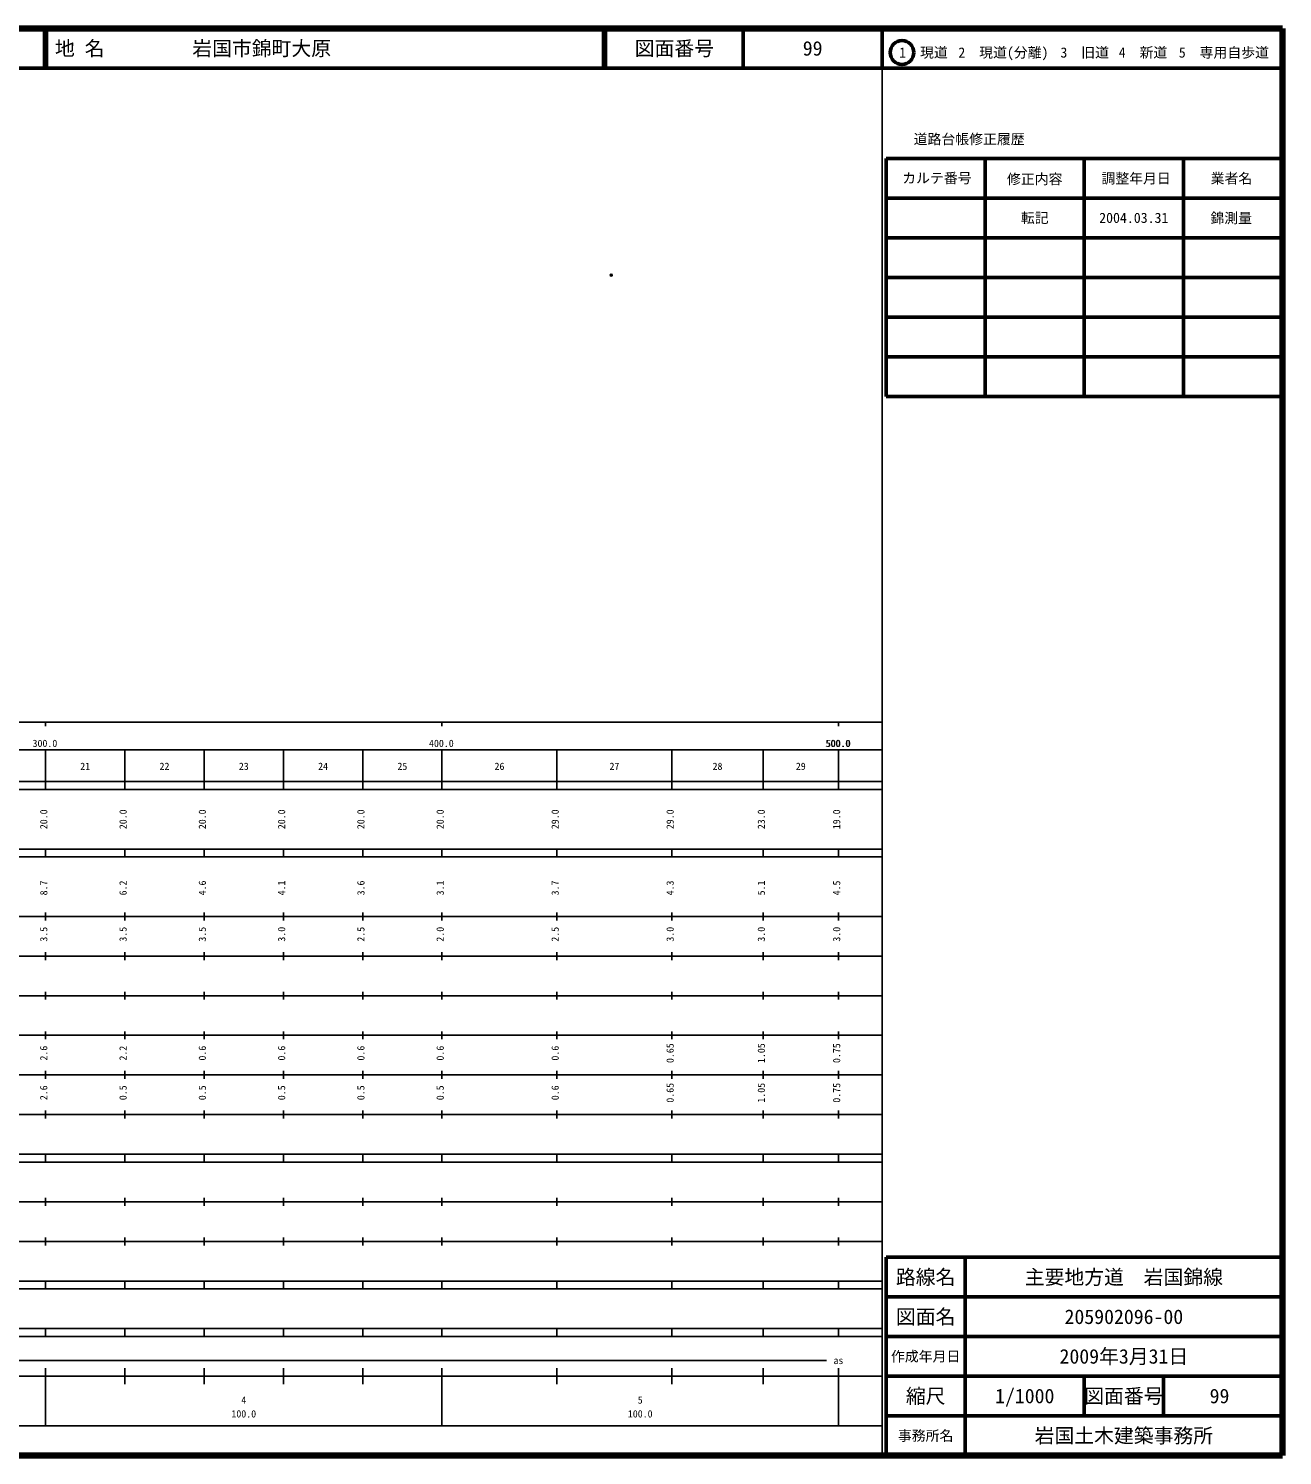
# Model space of a CAD drawing. Units: millimetres on the paper. Extents: x 40 to 680, y 20 to 380.
# Drawn here: x 363.7 to 680, y 20 to 380 of the extents above; entities that cross this region are included whole.
import ezdxf
from ezdxf.enums import TextEntityAlignment as Align

# ---------------------------------------------------------------- set-up
doc = ezdxf.new("R2010")
doc.units = ezdxf.units.MM
doc.header["$PDMODE"] = 32
doc.header["$PDSIZE"] = 0.5
doc.layers.add('M-OTRS', color=6, linetype='Continuous')
doc.layers.add('M-TTL-TXT', color=7, linetype='Continuous')
for name, color, linetype, lineweight in [('M-TTL', 2, 'Continuous', 140), ('M-TTL-BAND', 7, 'Continuous', 25), ('M-TTL-FRAM', 2, 'Continuous', 50), ('M-TTL-LINE', 7, 'Continuous', 50)]:
    doc.layers.add(name, color=color, linetype=linetype, lineweight=lineweight)
doc.styles.add('ＭＳ ゴシック', font='')
doc.styles.get('ＭＳ ゴシック').set_extended_font_data('MS Gothic')

msp = doc.modelspace()

# ---------------------------------------------------------------- linework, layer by layer
at = {"layer": 'M-OTRS'}
msp.add_point((510.711, 317.808), dxfattribs=at)
at = {"layer": 'M-TTL'}
for p, q in [((680, 380), (40, 380)), ((680, 20), (680, 380)), ((40, 20), (680, 20))]:
    msp.add_line(p, q, dxfattribs=at)
at = {"layer": 'M-TTL-BAND'}
for p, q in [((579, 20), (579, 370)), ((40, 205), (579, 205)), ((368, 205), (368, 204)), ((468, 205), (468, 204)), ((568, 205), (568, 204)), ((68, 198), (579, 198)), ((368, 188), (368, 198)), ((388, 188), (388, 198)), ((408, 188), (408, 198)), ((428, 188), (428, 198)), ((448, 188), (448, 198)), ((468, 188), (468, 198)), ((497, 188), (497, 198)), ((526, 188), (526, 198)), ((549, 188), (549, 198)), ((568, 188), (568, 198)), ((40, 190), (579, 190)), ((40, 188), (579, 188)), ((40, 173), (579, 173)), ((368, 171), (368, 173)), ((388, 171), (388, 173)), ((408, 171), (408, 173)), ((428, 171), (428, 173)), ((448, 171), (448, 173)), ((468, 171), (468, 173)), ((497, 171), (497, 173)), ((526, 171), (526, 173)), ((549, 171), (549, 173)), ((568, 171), (568, 173)), ((40, 171), (579, 171)), ((40, 156), (579, 156)), ((368, 155), (368, 157)), ((388, 155), (388, 157)), ((408, 155), (408, 157)), ((428, 155), (428, 157)), ((448, 155), (448, 157)), ((468, 155), (468, 157)), ((497, 155), (497, 157)), ((526, 155), (526, 157)), ((549, 155), (549, 157)), ((568, 155), (568, 157)), ((46, 146), (579, 146)), ((368, 145), (368, 147)), ((388, 145), (388, 147)), ((408, 145), (408, 147)), ((428, 145), (428, 147)), ((448, 145), (448, 147)), ((468, 145), (468, 147)), ((497, 145), (497, 147)), ((526, 145), (526, 147)), ((549, 145), (549, 147)), ((568, 145), (568, 147)), ((368, 135), (368, 137)), ((388, 135), (388, 137)), ((408, 135), (408, 137)), ((428, 135), (428, 137)), ((448, 135), (448, 137)), ((468, 135), (468, 137)), ((497, 135), (497, 137)), ((526, 135), (526, 137)), ((549, 135), (549, 137)), ((568, 135), (568, 137)), ((52, 136), (579, 136)), ((46, 126), (579, 126)), ((368, 125), (368, 127)), ((388, 125), (388, 127)), ((408, 125), (408, 127)), ((428, 125), (428, 127)), ((448, 125), (448, 127)), ((468, 125), (468, 127)), ((497, 125), (497, 127)), ((526, 125), (526, 127)), ((549, 125), (549, 127)), ((568, 125), (568, 127)), ((52, 116), (579, 116)), ((368, 115), (368, 117)), ((388, 115), (388, 117)), ((408, 115), (408, 117)), ((428, 115), (428, 117)), ((448, 115), (448, 117)), ((468, 115), (468, 117)), ((497, 115), (497, 117)), ((526, 115), (526, 117)), ((549, 115), (549, 117)), ((568, 115), (568, 117)), ((46, 106), (579, 106)), ((368, 105), (368, 107)), ((388, 105), (388, 107)), ((408, 105), (408, 107)), ((428, 105), (428, 107)), ((448, 105), (448, 107)), ((468, 105), (468, 107)), ((497, 105), (497, 107)), ((526, 105), (526, 107)), ((549, 105), (549, 107)), ((568, 105), (568, 107)), ((40, 96), (579, 96)), ((40, 94), (579, 94)), ((368, 94), (368, 96)), ((388, 94), (388, 96)), ((408, 94), (408, 96)), ((428, 94), (428, 96)), ((448, 94), (448, 96)), ((468, 94), (468, 96)), ((497, 94), (497, 96)), ((526, 94), (526, 96)), ((549, 94), (549, 96)), ((568, 94), (568, 96)), ((49, 84), (579, 84)), ((368, 83), (368, 85)), ((388, 83), (388, 85)), ((408, 83), (408, 85)), ((428, 83), (428, 85)), ((448, 83), (448, 85)), ((468, 83), (468, 85)), ((497, 83), (497, 85)), ((526, 83), (526, 85)), ((549, 83), (549, 85)), ((568, 83), (568, 85)), ((40, 74), (579, 74)), ((368, 73), (368, 75)), ((388, 73), (388, 75)), ((408, 73), (408, 75)), ((428, 73), (428, 75)), ((448, 73), (448, 75)), ((468, 73), (468, 75)), ((497, 73), (497, 75)), ((526, 73), (526, 75)), ((549, 73), (549, 75)), ((568, 73), (568, 75)), ((40, 64), (579, 64)), ((40, 62), (579, 62)), ((368, 62), (368, 64)), ((388, 62), (388, 64)), ((408, 62), (408, 64)), ((428, 62), (428, 64)), ((448, 62), (448, 64)), ((468, 62), (468, 64)), ((497, 62), (497, 64)), ((526, 62), (526, 64)), ((549, 62), (549, 64)), ((568, 62), (568, 64)), ((40, 52), (579, 52)), ((368, 50), (368, 52)), ((388, 50), (388, 52)), ((408, 50), (408, 52)), ((428, 50), (428, 52)), ((448, 50), (448, 52)), ((468, 50), (468, 52)), ((497, 50), (497, 52)), ((526, 50), (526, 52)), ((549, 50), (549, 52)), ((568, 50), (568, 52)), ((40, 50), (579, 50)), ((71, 44), (565, 44)), ((40, 40), (579, 40)), ((368, 27.5), (368, 42)), ((388, 38), (388, 42)), ((408, 38), (408, 42)), ((428, 38), (428, 42)), ((448, 38), (448, 42)), ((468, 27.5), (468, 42)), ((497, 38), (497, 42)), ((526, 38), (526, 42)), ((549, 38), (549, 42)), ((568, 27.5), (568, 42)), ((68, 27.5), (579, 27.5))]:
    msp.add_line(p, q, dxfattribs=at)
at = {"layer": 'M-TTL-FRAM'}
for p, q in [((580, 347.197), (580, 287.197)), ((580, 347.197), (680, 347.197)), ((580, 287.197), (680, 287.197)), ((680, 70), (580, 70)), ((580, 70), (580, 20))]:
    msp.add_line(p, q, dxfattribs=at)
at = {"layer": 'M-TTL-LINE'}
for p, q in [((367.75, 380), (367.75, 370)), ((368.25, 380), (368.25, 370)), ((508.747, 380), (508.747, 370)), ((509.247, 380), (509.247, 370)), ((543.997, 380), (543.997, 370)), ((579, 380), (579, 370)), ((40, 370), (680, 370)), ((605, 347.197), (605, 287.197)), ((630, 347.197), (630, 287.197)), ((655, 347.197), (655, 287.197)), ((580, 337.197), (680, 337.197)), ((580, 327.197), (680, 327.197)), ((580, 317.197), (680, 317.197)), ((580, 307.197), (680, 307.197)), ((580, 297.197), (680, 297.197)), ((600, 70), (600, 20)), ((680, 60), (580, 60)), ((680, 50), (580, 50)), ((680, 40), (580, 40)), ((630, 40), (630, 30)), ((650, 40), (650, 30)), ((680, 30), (580, 30))]:
    msp.add_line(p, q, dxfattribs=at)
msp.add_circle((584.031, 373.958), 3, dxfattribs=at)

# ---------------------------------------------------------------- texts
at = {"layer": 'M-TTL-BAND', "style": 'ＭＳ ゴシック'}
for s, p in [('300.0', (367.844, 198.195)), ('400.0', (467.844, 198.195)), ('500.0', (567.844, 198.195)), ('500.0', (568, 198.195)), ('21', (378, 192.405)), ('22', (398, 192.405)), ('23', (418, 192.405)), ('24', (438, 192.405)), ('25', (458, 192.405)), ('26', (482.5, 192.405)), ('27', (511.5, 192.405)), ('28', (537.5, 192.405)), ('29', (558.5, 192.405)), ('as', (568, 42.5)), ('4', (418, 32.523)), ('5', (518, 32.523)), ('100.0', (418, 29.033)), ('100.0', (518, 29.033))]:
    msp.add_text(s, height=1.833, dxfattribs=at).set_placement(p, align=Align.BOTTOM_CENTER)
for s, p in [('20.0', (369, 180.5)), ('20.0', (389, 180.5)), ('20.0', (409, 180.5)), ('20.0', (429, 180.5)), ('20.0', (449, 180.5)), ('20.0', (469, 180.5)), ('29.0', (498, 180.5)), ('29.0', (527, 180.5)), ('23.0', (550, 180.5)), ('19.0', (569, 180.5)), ('8.7', (369, 163.174)), ('6.2', (389, 163.174)), ('4.6', (409, 163.174)), ('4.1', (429, 163.174)), ('3.6', (449, 163.174)), ('3.1', (469, 163.174)), ('3.7', (498, 163.174)), ('4.3', (527, 163.174)), ('5.1', (550, 163.174)), ('4.5', (569, 163.174)), ('3.5', (369, 151.5)), ('3.5', (389, 151.5)), ('3.5', (409, 151.5)), ('3.0', (429, 151.5)), ('2.5', (449, 151.5)), ('2.0', (469, 151.5)), ('2.5', (498, 151.5)), ('3.0', (527, 151.5)), ('3.0', (550, 151.5)), ('3.0', (569, 151.5)), ('2.6', (369, 121.5)), ('2.2', (389, 121.5)), ('0.6', (409, 121.5)), ('0.6', (429, 121.5)), ('0.6', (449, 121.5)), ('0.6', (469, 121.5)), ('0.6', (498, 121.5)), ('0.65', (527, 121.5)), ('1.05', (550, 121.5)), ('0.75', (569, 121.5)), ('2.6', (369, 111.5)), ('0.5', (389, 111.5)), ('0.5', (409, 111.5)), ('0.5', (429, 111.5)), ('0.5', (449, 111.5)), ('0.5', (469, 111.5)), ('0.6', (498, 111.5)), ('0.65', (527, 111.5)), ('1.05', (550, 111.5)), ('0.75', (569, 111.5))]:
    msp.add_text(s, height=1.833, rotation=90, dxfattribs=at).set_placement(p, align=Align.BOTTOM_CENTER)
at = {"layer": 'M-TTL-TXT', "style": 'ＭＳ ゴシック'}
for s, p in [('地 名', (370.38, 375)), ('岩国市錦町大原', (405.024, 375))]:
    msp.add_text(s, height=3.666, dxfattribs=at).set_placement(p, align=Align.MIDDLE_LEFT)
for s, height, p in [('図面番号', 3.666, (526.622, 375)), ('99', 3.666, (561.497, 375)), ('1\u3000現道', 2.566, (589.448, 373.958)), ('2\u3000現道(分離)', 2.566, (609.619, 373.958)), ('3\u3000旧道', 2.566, (630.121, 373.958)), ('4\u3000新道', 2.566, (644.824, 373.958)), ('5\u3000専用自歩道', 2.566, (665.228, 373.958)), ('道路台帳修正履歴', 2.566, (600.968, 352.113)), ('カルテ番号', 2.566, (592.839, 342.277)), ('修正内容', 2.566, (617.509, 342.023)), ('調整年月日', 2.566, (643.089, 342.197)), ('業者名', 2.566, (667.134, 342.197)), ('転記', 2.566, (617.5, 332.245)), ('2004.03.31', 2.566, (642.5, 332.245)), ('錦測量', 2.566, (667.077, 332.189)), ('路線名', 3.666, (590, 65)), ('路線名', 3.666, (590, 65)), ('主要地方道\u3000岩国錦線', 3.666, (640, 65)), ('図面名', 3.666, (590, 55)), ('図面名', 3.666, (590, 55)), ('205902096-00', 3.666, (640, 55)), ('2009年3月31日', 3.666, (640, 45)), ('作成年月日', 2.566, (590, 45)), ('作成年月日', 2.566, (590, 45)), ('縮尺', 3.666, (590, 35)), ('縮尺', 3.666, (590, 35)), ('1/1000', 3.666, (615, 35)), ('図面番号', 3.666, (640, 35)), ('図面番号', 3.666, (640, 35)), ('99', 3.666, (664.125, 35)), ('事務所名', 2.566, (590, 25)), ('事務所名', 2.566, (590, 25)), ('岩国土木建築事務所', 3.666, (640, 25))]:
    msp.add_text(s, height=height, dxfattribs=at).set_placement(p, align=Align.MIDDLE_CENTER)

doc.saveas('drawing.dxf')
